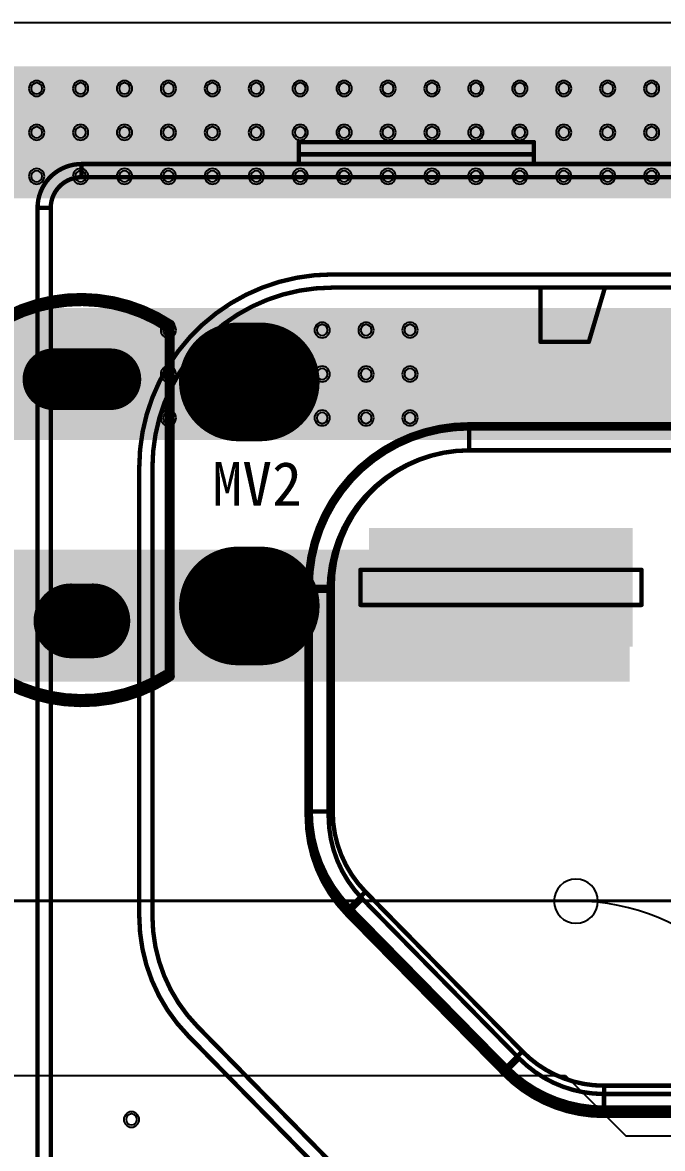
# Model space of a CAD drawing. Header units: inches. Extents: x 32166 to 66782, y 2386 to 7162.
# Drawn here: x 33740.7 to 33806.2, y 3850 to 3965.4 of the extents above; entities that cross this region are included whole.
import ezdxf

# ---------------------------------------------------------------- set-up
doc = ezdxf.new("R2010")
doc.units = ezdxf.units.IN
doc.header["$LTSCALE"] = 0.64311
doc.header["$MEASUREMENT"] = 0
for name, color, linetype in [('KEEPOUTLAYER', 6, 'CONTINUOUS'), ('MULTILAYER', 9, 'CONTINUOUS'), ('TOPLAYER', 1, 'CONTINUOUS'), ('TOPOVERLAY', 2, 'CONTINUOUS'), ('TOPSOLDER', 216, 'CONTINUOUS')]:
    doc.layers.add(name, color=color, linetype=linetype)
doc.styles.get("Standard").update_dxf_attribs({"font": 'txt', "width": 0.8})

msp = doc.modelspace()

# ---------------------------------------------------------------- linework, layer by layer
at = {"layer": 'KEEPOUTLAYER'}
msp.add_line((32666.61, 3965.35), (34174.11, 3965.35), dxfattribs=at)
at = {"layer": 'MULTILAYER'}
for points, const_width in [([(33762.77, 3928.54), (33765.02, 3928.54)], 11.25), ([(33749.67, 3928.81), (33743.82, 3928.81)], 5.4), ([(33762.77, 3905.59), (33765.02, 3905.59)], 11.25), ([(33747.87, 3904.06), (33745.62, 3904.06)], 6.75)]:
    msp.add_lwpolyline(points, dxfattribs=dict(at, const_width=const_width))
for points, const_width in [([(33765.58, 3928.54, 1), (33759.96, 3928.54, 1)], 5.63), ([(33767.83, 3928.54, 1), (33762.21, 3928.54, 1)], 5.63), ([(33743.82, 3930.16, 1), (33743.82, 3927.46, 1)], 2.7), ([(33749.67, 3930.16, 1), (33749.67, 3927.46, 1)], 2.7), ([(33765.58, 3905.59, 1), (33759.96, 3905.59, 1)], 5.63), ([(33767.83, 3905.59, 1), (33762.21, 3905.59, 1)], 5.63), ([(33745.62, 3905.75, 1), (33745.62, 3902.38, 1)], 3.37), ([(33747.87, 3905.75, 1), (33747.87, 3902.38, 1)], 3.37)]:
    msp.add_lwpolyline(points, format="xyb", close=True, dxfattribs=dict(at, const_width=const_width))
for centre, start, end in [((33742.11, 3958.6), 0, 180), ((33742.11, 3958.6), 180, 0), ((33746.61, 3958.6), 0, 180), ((33746.61, 3958.6), 180, 0), ((33751.11, 3958.6), 0, 180), ((33751.11, 3958.6), 180, 0), ((33755.61, 3958.6), 0, 180), ((33755.61, 3958.6), 180, 0), ((33760.11, 3958.6), 0, 180), ((33760.11, 3958.6), 180, 0), ((33764.61, 3958.6), 0, 180), ((33764.61, 3958.6), 180, 0), ((33769.11, 3958.6), 0, 180), ((33769.11, 3958.6), 180, 0), ((33773.61, 3958.6), 0, 180), ((33773.61, 3958.6), 180, 0), ((33778.11, 3958.6), 0, 180), ((33778.11, 3958.6), 180, 0), ((33782.61, 3958.6), 0, 180), ((33782.61, 3958.6), 180, 0), ((33787.11, 3958.6), 0, 180), ((33787.11, 3958.6), 180, 0), ((33791.61, 3958.6), 0, 180), ((33791.61, 3958.6), 180, 0), ((33796.11, 3958.6), 0, 180), ((33796.11, 3958.6), 180, 0), ((33800.61, 3958.6), 0, 180), ((33800.61, 3958.6), 180, 0), ((33805.11, 3958.6), 0, 180), ((33805.11, 3958.6), 180, 0), ((33742.11, 3954.1), 0, 180), ((33742.11, 3954.1), 180, 0), ((33746.61, 3954.1), 0, 180), ((33746.61, 3954.1), 180, 0), ((33751.11, 3954.1), 0, 180), ((33751.11, 3954.1), 180, 0), ((33755.61, 3954.1), 0, 180), ((33755.61, 3954.1), 180, 0), ((33760.11, 3954.1), 0, 180), ((33760.11, 3954.1), 180, 0), ((33764.61, 3954.1), 0, 180), ((33764.61, 3954.1), 180, 0), ((33769.11, 3954.1), 0, 180), ((33769.11, 3954.1), 180, 0), ((33773.61, 3954.1), 0, 180), ((33773.61, 3954.1), 180, 0), ((33778.11, 3954.1), 0, 180), ((33778.11, 3954.1), 180, 0), ((33782.61, 3954.1), 0, 180), ((33782.61, 3954.1), 180, 0), ((33787.11, 3954.1), 0, 180), ((33787.11, 3954.1), 180, 0), ((33791.61, 3954.1), 0, 180), ((33791.61, 3954.1), 180, 0), ((33796.11, 3954.1), 0, 180), ((33796.11, 3954.1), 180, 0), ((33800.61, 3954.1), 0, 180), ((33800.61, 3954.1), 180, 0), ((33805.11, 3954.1), 0, 180), ((33805.11, 3954.1), 180, 0), ((33742.11, 3949.6), 0, 180), ((33742.11, 3949.6), 180, 0), ((33746.61, 3949.6), 0, 180), ((33746.61, 3949.6), 180, 0), ((33751.11, 3949.6), 0, 180), ((33751.11, 3949.6), 180, 0), ((33755.61, 3949.6), 0, 180), ((33755.61, 3949.6), 180, 0), ((33760.11, 3949.6), 0, 180), ((33760.11, 3949.6), 180, 0), ((33764.61, 3949.6), 0, 180), ((33764.61, 3949.6), 180, 0), ((33769.11, 3949.6), 0, 180), ((33769.11, 3949.6), 180, 0), ((33773.61, 3949.6), 0, 180), ((33773.61, 3949.6), 180, 0), ((33778.11, 3949.6), 0, 180), ((33778.11, 3949.6), 180, 0), ((33782.61, 3949.6), 0, 180), ((33782.61, 3949.6), 180, 0), ((33787.11, 3949.6), 0, 180), ((33787.11, 3949.6), 180, 0), ((33791.61, 3949.6), 0, 180), ((33791.61, 3949.6), 180, 0), ((33796.11, 3949.6), 0, 180), ((33796.11, 3949.6), 180, 0), ((33800.61, 3949.6), 0, 180), ((33800.61, 3949.6), 180, 0), ((33805.11, 3949.6), 0, 180), ((33805.11, 3949.6), 180, 0), ((33755.61, 3933.85), 0, 180), ((33771.36, 3933.85), 0, 180), ((33775.86, 3933.85), 0, 180), ((33780.36, 3933.85), 0, 180), ((33755.61, 3933.85), 180, 0), ((33771.36, 3933.85), 180, 0), ((33775.86, 3933.85), 180, 0), ((33780.36, 3933.85), 180, 0), ((33755.61, 3929.35), 0, 180), ((33771.36, 3929.35), 0, 180), ((33775.86, 3929.35), 0, 180), ((33780.36, 3929.35), 0, 180), ((33755.61, 3929.35), 180, 0), ((33771.36, 3929.35), 180, 0), ((33775.86, 3929.35), 180, 0), ((33780.36, 3929.35), 180, 0), ((33755.61, 3924.85), 0, 180), ((33771.36, 3924.85), 0, 180), ((33775.86, 3924.85), 0, 180), ((33780.36, 3924.85), 0, 180), ((33755.61, 3924.85), 180, 0), ((33771.36, 3924.85), 180, 0), ((33775.86, 3924.85), 180, 0), ((33780.36, 3924.85), 180, 0), ((33751.83, 3852.99), 0, 180), ((33751.83, 3852.99), 180, 0)]:
    msp.add_arc(centre, 0.562, start, end, dxfattribs=at)
msp.add_solid([(33802.73, 3913.11), (33776.63, 3913.11), (33802.73, 3901.86), (33776.63, 3901.86)], dxfattribs=at)
at = {"layer": 'TOPLAYER'}
for p, q in [((33665.02, 3875.35), (33816.76, 3875.35)), ((33686.54, 3857.49), (33796.29, 3857.49)), ((33796.29, 3857.49), (33802.46, 3851.32)), ((33802.46, 3851.32), (33839.81, 3851.32))]:
    msp.add_line(p, q, dxfattribs=at)
for points, const_width in [([(33762.77, 3928.54), (33765.02, 3928.54)], 11.25), ([(33749.67, 3928.81), (33743.82, 3928.81)], 5.4), ([(33762.77, 3905.59), (33765.02, 3905.59)], 11.25), ([(33747.87, 3904.06), (33745.62, 3904.06)], 6.75)]:
    msp.add_lwpolyline(points, dxfattribs=dict(at, const_width=const_width))
for points, const_width in [([(33765.58, 3928.54, 1), (33759.96, 3928.54, 1)], 5.63), ([(33767.83, 3928.54, 1), (33762.21, 3928.54, 1)], 5.63), ([(33743.82, 3930.16, 1), (33743.82, 3927.46, 1)], 2.7), ([(33749.67, 3930.16, 1), (33749.67, 3927.46, 1)], 2.7), ([(33765.58, 3905.59, 1), (33759.96, 3905.59, 1)], 5.63), ([(33767.83, 3905.59, 1), (33762.21, 3905.59, 1)], 5.63), ([(33745.62, 3905.75, 1), (33745.62, 3902.38, 1)], 3.37), ([(33747.87, 3905.75, 1), (33747.87, 3902.38, 1)], 3.37)]:
    msp.add_lwpolyline(points, format="xyb", close=True, dxfattribs=dict(at, const_width=const_width))
for centre, radius, start, end in [((33742.11, 3958.6), 0.562, 0, 180), ((33742.11, 3958.6), 0.562, 180, 0), ((33746.61, 3958.6), 0.562, 0, 180), ((33746.61, 3958.6), 0.562, 180, 0), ((33751.11, 3958.6), 0.562, 0, 180), ((33751.11, 3958.6), 0.562, 180, 0), ((33755.61, 3958.6), 0.562, 0, 180), ((33755.61, 3958.6), 0.562, 180, 0), ((33760.11, 3958.6), 0.562, 0, 180), ((33760.11, 3958.6), 0.562, 180, 0), ((33764.61, 3958.6), 0.562, 0, 180), ((33764.61, 3958.6), 0.562, 180, 0), ((33769.11, 3958.6), 0.562, 0, 180), ((33769.11, 3958.6), 0.562, 180, 0), ((33773.61, 3958.6), 0.562, 0, 180), ((33773.61, 3958.6), 0.562, 180, 0), ((33778.11, 3958.6), 0.562, 0, 180), ((33778.11, 3958.6), 0.562, 180, 0), ((33782.61, 3958.6), 0.562, 0, 180), ((33782.61, 3958.6), 0.562, 180, 0), ((33787.11, 3958.6), 0.562, 0, 180), ((33787.11, 3958.6), 0.562, 180, 0), ((33791.61, 3958.6), 0.562, 0, 180), ((33791.61, 3958.6), 0.562, 180, 0), ((33796.11, 3958.6), 0.562, 0, 180), ((33796.11, 3958.6), 0.562, 180, 0), ((33800.61, 3958.6), 0.562, 0, 180), ((33800.61, 3958.6), 0.562, 180, 0), ((33805.11, 3958.6), 0.562, 0, 180), ((33805.11, 3958.6), 0.562, 180, 0), ((33742.11, 3954.1), 0.562, 0, 180), ((33742.11, 3954.1), 0.562, 180, 0), ((33746.61, 3954.1), 0.562, 0, 180), ((33746.61, 3954.1), 0.562, 180, 0), ((33751.11, 3954.1), 0.562, 0, 180), ((33751.11, 3954.1), 0.562, 180, 0), ((33755.61, 3954.1), 0.562, 0, 180), ((33755.61, 3954.1), 0.562, 180, 0), ((33760.11, 3954.1), 0.562, 0, 180), ((33760.11, 3954.1), 0.562, 180, 0), ((33764.61, 3954.1), 0.562, 0, 180), ((33764.61, 3954.1), 0.562, 180, 0), ((33769.11, 3954.1), 0.562, 0, 180), ((33769.11, 3954.1), 0.562, 180, 0), ((33773.61, 3954.1), 0.562, 0, 180), ((33773.61, 3954.1), 0.562, 180, 0), ((33778.11, 3954.1), 0.562, 0, 180), ((33778.11, 3954.1), 0.562, 180, 0), ((33782.61, 3954.1), 0.562, 0, 180), ((33782.61, 3954.1), 0.562, 180, 0), ((33787.11, 3954.1), 0.562, 0, 180), ((33787.11, 3954.1), 0.562, 180, 0), ((33791.61, 3954.1), 0.562, 0, 180), ((33791.61, 3954.1), 0.562, 180, 0), ((33796.11, 3954.1), 0.562, 0, 180), ((33796.11, 3954.1), 0.562, 180, 0), ((33800.61, 3954.1), 0.562, 0, 180), ((33800.61, 3954.1), 0.562, 180, 0), ((33805.11, 3954.1), 0.562, 0, 180), ((33805.11, 3954.1), 0.562, 180, 0), ((33742.11, 3949.6), 0.562, 0, 180), ((33742.11, 3949.6), 0.562, 180, 0), ((33746.61, 3949.6), 0.562, 0, 180), ((33746.61, 3949.6), 0.562, 180, 0), ((33751.11, 3949.6), 0.562, 0, 180), ((33751.11, 3949.6), 0.562, 180, 0), ((33755.61, 3949.6), 0.562, 0, 180), ((33755.61, 3949.6), 0.562, 180, 0), ((33760.11, 3949.6), 0.562, 0, 180), ((33760.11, 3949.6), 0.562, 180, 0), ((33764.61, 3949.6), 0.562, 0, 180), ((33764.61, 3949.6), 0.562, 180, 0), ((33769.11, 3949.6), 0.562, 0, 180), ((33769.11, 3949.6), 0.562, 180, 0), ((33773.61, 3949.6), 0.562, 0, 180), ((33773.61, 3949.6), 0.562, 180, 0), ((33778.11, 3949.6), 0.562, 0, 180), ((33778.11, 3949.6), 0.562, 180, 0), ((33782.61, 3949.6), 0.562, 0, 180), ((33782.61, 3949.6), 0.562, 180, 0), ((33787.11, 3949.6), 0.562, 0, 180), ((33787.11, 3949.6), 0.562, 180, 0), ((33791.61, 3949.6), 0.562, 0, 180), ((33791.61, 3949.6), 0.562, 180, 0), ((33796.11, 3949.6), 0.562, 0, 180), ((33796.11, 3949.6), 0.562, 180, 0), ((33800.61, 3949.6), 0.562, 0, 180), ((33800.61, 3949.6), 0.562, 180, 0), ((33805.11, 3949.6), 0.562, 0, 180), ((33805.11, 3949.6), 0.562, 180, 0), ((33755.61, 3933.85), 0.562, 0, 180), ((33771.36, 3933.85), 0.562, 0, 180), ((33775.86, 3933.85), 0.562, 0, 180), ((33780.36, 3933.85), 0.562, 0, 180), ((33755.61, 3933.85), 0.562, 180, 0), ((33771.36, 3933.85), 0.562, 180, 0), ((33775.86, 3933.85), 0.562, 180, 0), ((33780.36, 3933.85), 0.562, 180, 0), ((33755.61, 3929.35), 0.562, 0, 180), ((33771.36, 3929.35), 0.562, 0, 180), ((33775.86, 3929.35), 0.562, 0, 180), ((33780.36, 3929.35), 0.562, 0, 180), ((33755.61, 3929.35), 0.562, 180, 0), ((33771.36, 3929.35), 0.562, 180, 0), ((33775.86, 3929.35), 0.562, 180, 0), ((33780.36, 3929.35), 0.562, 180, 0), ((33755.61, 3924.85), 0.562, 0, 180), ((33771.36, 3924.85), 0.562, 0, 180), ((33775.86, 3924.85), 0.562, 0, 180), ((33780.36, 3924.85), 0.562, 0, 180), ((33755.61, 3924.85), 0.562, 180, 0), ((33771.36, 3924.85), 0.562, 180, 0), ((33775.86, 3924.85), 0.562, 180, 0), ((33780.36, 3924.85), 0.562, 180, 0), ((33797.36, 3875.35), 2.25, 0, 180), ((33797.36, 3875.35), 2.25, 180, 0), ((33797.36, 3853.29), 22.06, 45, 90), ((33751.83, 3852.99), 0.562, 0, 180), ((33751.83, 3852.99), 0.562, 180, 0)]:
    msp.add_arc(centre, radius, start, end, dxfattribs=at)
for points in [[(33418.11, 3947.35), (33872.61, 3947.35), (33418.11, 3960.85), (33872.61, 3960.85)], [(33321.36, 3922.6), (33928.86, 3922.6), (33321.36, 3936.1), (33928.86, 3936.1)], [(33802.73, 3913.11), (33776.63, 3913.11), (33802.73, 3901.86), (33776.63, 3901.86)], [(33724.11, 3897.85), (33802.86, 3897.85), (33724.11, 3911.35), (33802.86, 3911.35)]]:
    msp.add_solid(points, dxfattribs=at)
at = {"layer": 'TOPOVERLAY'}
for points, const_width in [([(33768.98, 3950.86), (33768.98, 3953.11)], 0.45), ([(33768.98, 3953.11), (33793.05, 3953.11)], 0.45), ([(33793.05, 3950.86), (33793.05, 3953.11)], 0.45), ([(33768.98, 3951.85), (33793.05, 3951.85)], 0.45), ([(33746.7, 3949.51), (33746.7, 3950.86)], 0.45), ([(33746.7, 3950.86), (33895.65, 3950.86)], 0.45), ([(33746.7, 3949.51), (33895.65, 3949.51)], 0.45), ([(33742.2, 3831.61), (33742.2, 3946.36)], 0.45), ([(33742.2, 3946.36), (33743.55, 3946.36)], 0.45), ([(33743.55, 3831.61), (33743.55, 3946.36)], 0.45), ([(33772.4, 3939.55), (33869.96, 3939.55)], 0.45), ([(33772.4, 3938.2), (33869.96, 3938.2)], 0.45), ([(33793.73, 3932.64), (33793.73, 3938.13)], 0.45), ([(33798.68, 3932.64), (33800.31, 3938.13)], 0.45), ([(33755.75, 3898.4), (33755.75, 3934.28)], 1.03), ([(33793.73, 3932.64), (33798.68, 3932.64)], 0.45), ([(33786.42, 3921.53), (33786.42, 3924.2)], 0.45), ([(33786.42, 3924.2), (33855.94, 3924.2)], 0.45), ([(33786.42, 3923.78), (33855.94, 3923.78)], 0.45), ([(33786.42, 3921.53), (33786.42, 3923.78)], 0.45), ([(33786.42, 3923.78), (33855.94, 3923.78)], 0.45), ([(33786.42, 3921.53), (33855.94, 3921.53)], 0.45), ([(33786.42, 3921.53), (33855.94, 3921.53)], 0.45), ([(33752.62, 3873.83), (33752.62, 3919.77)], 0.45), ([(33753.97, 3873.83), (33753.97, 3919.77)], 0.45), ([(33775.28, 3905.69), (33775.28, 3909.29)], 0.45), ([(33775.28, 3909.29), (33804.08, 3909.29)], 0.45), ([(33804.08, 3905.69), (33804.08, 3909.29)], 0.45), ([(33769.77, 3884.53), (33769.77, 3907.55)], 0.45), ([(33769.77, 3907.55), (33772.44, 3907.55)], 0.45), ([(33770.19, 3884.53), (33770.19, 3907.55)], 0.45), ([(33772.44, 3884.53), (33772.44, 3907.55)], 0.45), ([(33769.77, 3884.09), (33769.77, 3907.13)], 0.45), ([(33769.77, 3907.13), (33772.02, 3907.13)], 0.45), ([(33772.02, 3884.09), (33772.02, 3907.13)], 0.45), ([(33775.28, 3905.69), (33804.08, 3905.69)], 0.45), ([(33769.77, 3884.53), (33772.44, 3884.53)], 0.45), ([(33773.89, 3874.44), (33775.8, 3876.31)], 0.45), ([(33775.8, 3876.31), (33791.87, 3859.96)], 0.45), ([(33773.89, 3873.99), (33775.5, 3875.57)], 0.45), ([(33775.5, 3875.57), (33791.55, 3859.24)], 0.45), ([(33773.89, 3874.44), (33789.97, 3858.08)], 0.45), ([(33773.89, 3873.99), (33789.95, 3857.66)], 0.45), ([(33774.2, 3874.73), (33790.27, 3858.38)], 0.45), ([(33758.61, 3862.49), (33776.17, 3844.62)], 0.45), ([(33757.65, 3861.55), (33775.21, 3843.67)], 0.45), ([(33789.95, 3857.66), (33791.55, 3859.24)], 0.45), ([(33789.97, 3858.08), (33791.87, 3859.96)], 0.45), ([(33800.22, 3853.35), (33800.22, 3855.6)], 0.45), ([(33800.22, 3855.6), (33842.14, 3855.6)], 0.45), ([(33800.24, 3853.78), (33800.24, 3856.45)], 0.45), ([(33800.24, 3856.45), (33842.12, 3856.45)], 0.45), ([(33800.22, 3853.35), (33842.14, 3853.35)], 0.45), ([(33800.24, 3854.2), (33842.12, 3854.2)], 0.45), ([(33800.24, 3853.78), (33842.12, 3853.78)], 0.45)]:
    msp.add_lwpolyline(points, dxfattribs=dict(at, const_width=const_width))
for points, const_width in [([(33768.87, 3953.11, 1), (33769.09, 3953.11, 1)], 0.225), ([(33768.87, 3953.11, 1), (33769.09, 3953.11, 1)], 0.225), ([(33792.94, 3953.11, 1), (33793.17, 3953.11, 1)], 0.225), ([(33792.94, 3953.11, 1), (33793.17, 3953.11, 1)], 0.225), ([(33768.87, 3951.85, 1), (33769.09, 3951.85, 1)], 0.225), ([(33792.94, 3951.85, 1), (33793.17, 3951.85, 1)], 0.225), ([(33746.59, 3950.86, 1), (33746.82, 3950.86, 1)], 0.225), ([(33746.59, 3950.86, 1), (33746.82, 3950.86, 1)], 0.225), ([(33746.59, 3950.86, 1), (33746.82, 3950.86, 1)], 0.225), ([(33768.87, 3950.86, 1), (33769.09, 3950.86, 1)], 0.225), ([(33792.94, 3950.86, 1), (33793.17, 3950.86, 1)], 0.225), ([(33746.59, 3949.51, 1), (33746.82, 3949.51, 1)], 0.225), ([(33746.59, 3949.51, 1), (33746.82, 3949.51, 1)], 0.225), ([(33746.59, 3949.51, 1), (33746.82, 3949.51, 1)], 0.225), ([(33742.09, 3946.36, 1), (33742.32, 3946.36, 1)], 0.225), ([(33742.09, 3946.36, 1), (33742.32, 3946.36, 1)], 0.225), ([(33742.09, 3946.36, 1), (33742.32, 3946.36, 1)], 0.225), ([(33743.44, 3946.36, 1), (33743.67, 3946.36, 1)], 0.225), ([(33743.44, 3946.36, 1), (33743.67, 3946.36, 1)], 0.225), ([(33743.44, 3946.36, 1), (33743.67, 3946.36, 1)], 0.225), ([(33772.29, 3939.55, 1), (33772.51, 3939.55, 1)], 0.225), ([(33772.29, 3939.55, 1), (33772.51, 3939.55, 1)], 0.225), ([(33772.29, 3938.2, 1), (33772.51, 3938.2, 1)], 0.225), ([(33772.29, 3938.2, 1), (33772.51, 3938.2, 1)], 0.225), ([(33793.62, 3938.13, 1), (33793.84, 3938.13, 1)], 0.225), ([(33800.19, 3938.13, 1), (33800.42, 3938.13, 1)], 0.225), ([(33755.66, 3934.62, 1), (33755.66, 3933.95, 1)], 0.675), ([(33755.75, 3934.54, 1), (33755.75, 3934.03, 1)], 0.517), ([(33793.62, 3932.64, 1), (33793.84, 3932.64, 1)], 0.225), ([(33793.62, 3932.64, 1), (33793.84, 3932.64, 1)], 0.225), ([(33798.57, 3932.64, 1), (33798.79, 3932.64, 1)], 0.225), ([(33798.57, 3932.64, 1), (33798.79, 3932.64, 1)], 0.225), ([(33786.3, 3924.2, 1), (33786.53, 3924.2, 1)], 0.225), ([(33786.3, 3924.2, 1), (33786.53, 3924.2, 1)], 0.225), ([(33786.3, 3924.2, 1), (33786.53, 3924.2, 1)], 0.225), ([(33786.3, 3923.78, 1), (33786.53, 3923.78, 1)], 0.225), ([(33786.3, 3923.78, 1), (33786.53, 3923.78, 1)], 0.225), ([(33786.3, 3923.78, 1), (33786.53, 3923.78, 1)], 0.225), ([(33786.3, 3923.78, 1), (33786.53, 3923.78, 1)], 0.225), ([(33786.3, 3923.78, 1), (33786.53, 3923.78, 1)], 0.225), ([(33786.3, 3921.53, 1), (33786.53, 3921.53, 1)], 0.225), ([(33786.3, 3921.53, 1), (33786.53, 3921.53, 1)], 0.225), ([(33786.3, 3921.53, 1), (33786.53, 3921.53, 1)], 0.225), ([(33786.3, 3921.53, 1), (33786.53, 3921.53, 1)], 0.225), ([(33786.3, 3921.53, 1), (33786.53, 3921.53, 1)], 0.225), ([(33786.3, 3921.53, 1), (33786.53, 3921.53, 1)], 0.225), ([(33752.51, 3919.77, 1), (33752.73, 3919.77, 1)], 0.225), ([(33752.51, 3919.77, 1), (33752.73, 3919.77, 1)], 0.225), ([(33753.86, 3919.77, 1), (33754.08, 3919.77, 1)], 0.225), ([(33753.86, 3919.77, 1), (33754.08, 3919.77, 1)], 0.225), ([(33775.17, 3909.29, 1), (33775.39, 3909.29, 1)], 0.225), ([(33775.17, 3909.29, 1), (33775.39, 3909.29, 1)], 0.225), ([(33803.97, 3909.29, 1), (33804.19, 3909.29, 1)], 0.225), ([(33803.97, 3909.29, 1), (33804.19, 3909.29, 1)], 0.225), ([(33769.65, 3907.55, 1), (33769.88, 3907.55, 1)], 0.225), ([(33769.65, 3907.55, 1), (33769.88, 3907.55, 1)], 0.225), ([(33769.65, 3907.55, 1), (33769.88, 3907.55, 1)], 0.225), ([(33770.08, 3907.55, 1), (33770.3, 3907.55, 1)], 0.225), ([(33770.08, 3907.55, 1), (33770.3, 3907.55, 1)], 0.225), ([(33772.33, 3907.55, 1), (33772.55, 3907.55, 1)], 0.225), ([(33772.33, 3907.55, 1), (33772.55, 3907.55, 1)], 0.225), ([(33772.33, 3907.55, 1), (33772.55, 3907.55, 1)], 0.225), ([(33769.65, 3907.13, 1), (33769.88, 3907.13, 1)], 0.225), ([(33769.65, 3907.13, 1), (33769.88, 3907.13, 1)], 0.225), ([(33769.65, 3907.13, 1), (33769.88, 3907.13, 1)], 0.225), ([(33771.9, 3907.13, 1), (33772.13, 3907.13, 1)], 0.225), ([(33771.9, 3907.13, 1), (33772.13, 3907.13, 1)], 0.225), ([(33771.9, 3907.13, 1), (33772.13, 3907.13, 1)], 0.225), ([(33775.17, 3905.69, 1), (33775.39, 3905.69, 1)], 0.225), ([(33775.17, 3905.69, 1), (33775.39, 3905.69, 1)], 0.225), ([(33803.97, 3905.69, 1), (33804.19, 3905.69, 1)], 0.225), ([(33803.97, 3905.69, 1), (33804.19, 3905.69, 1)], 0.225), ([(33755.47, 3898.73, 1), (33755.47, 3898.06, 1)], 0.675), ([(33755.75, 3898.66, 1), (33755.75, 3898.14, 1)], 0.517), ([(33769.65, 3884.53, 1), (33769.88, 3884.53, 1)], 0.225), ([(33769.65, 3884.53, 1), (33769.88, 3884.53, 1)], 0.225), ([(33769.65, 3884.53, 1), (33769.88, 3884.53, 1)], 0.225), ([(33770.08, 3884.53, 1), (33770.3, 3884.53, 1)], 0.225), ([(33770.08, 3884.53, 1), (33770.3, 3884.53, 1)], 0.225), ([(33772.33, 3884.53, 1), (33772.55, 3884.53, 1)], 0.225), ([(33772.33, 3884.53, 1), (33772.55, 3884.53, 1)], 0.225), ([(33772.33, 3884.53, 1), (33772.55, 3884.53, 1)], 0.225), ([(33769.65, 3884.09, 1), (33769.88, 3884.09, 1)], 0.225), ([(33769.65, 3884.09, 1), (33769.88, 3884.09, 1)], 0.225), ([(33771.9, 3884.09, 1), (33772.13, 3884.09, 1)], 0.225), ([(33771.9, 3884.09, 1), (33772.13, 3884.09, 1)], 0.225), ([(33775.69, 3876.31, 1), (33775.91, 3876.31, 1)], 0.225), ([(33775.69, 3876.31, 1), (33775.91, 3876.31, 1)], 0.225), ([(33775.69, 3876.31, 1), (33775.91, 3876.31, 1)], 0.225), ([(33775.39, 3875.57, 1), (33775.61, 3875.57, 1)], 0.225), ([(33775.39, 3875.57, 1), (33775.61, 3875.57, 1)], 0.225), ([(33775.39, 3875.57, 1), (33775.61, 3875.57, 1)], 0.225), ([(33773.78, 3874.44, 1), (33774.01, 3874.44, 1)], 0.225), ([(33773.78, 3874.44, 1), (33774.01, 3874.44, 1)], 0.225), ([(33773.78, 3874.44, 1), (33774.01, 3874.44, 1)], 0.225), ([(33773.78, 3873.99, 1), (33774.01, 3873.99, 1)], 0.225), ([(33773.78, 3873.99, 1), (33774.01, 3873.99, 1)], 0.225), ([(33773.78, 3873.99, 1), (33774.01, 3873.99, 1)], 0.225), ([(33774.08, 3874.73, 1), (33774.31, 3874.73, 1)], 0.225), ([(33774.08, 3874.73, 1), (33774.31, 3874.73, 1)], 0.225), ([(33752.51, 3873.83, 1), (33752.73, 3873.83, 1)], 0.225), ([(33752.51, 3873.83, 1), (33752.73, 3873.83, 1)], 0.225), ([(33753.86, 3873.83, 1), (33754.08, 3873.83, 1)], 0.225), ([(33753.86, 3873.83, 1), (33754.08, 3873.83, 1)], 0.225), ([(33758.5, 3862.49, 1), (33758.72, 3862.49, 1)], 0.225), ([(33758.5, 3862.49, 1), (33758.72, 3862.49, 1)], 0.225), ([(33757.53, 3861.55, 1), (33757.76, 3861.55, 1)], 0.225), ([(33757.53, 3861.55, 1), (33757.76, 3861.55, 1)], 0.225), ([(33791.44, 3859.24, 1), (33791.66, 3859.24, 1)], 0.225), ([(33791.44, 3859.24, 1), (33791.66, 3859.24, 1)], 0.225), ([(33791.44, 3859.24, 1), (33791.66, 3859.24, 1)], 0.225), ([(33791.76, 3859.96, 1), (33791.99, 3859.96, 1)], 0.225), ([(33791.76, 3859.96, 1), (33791.99, 3859.96, 1)], 0.225), ([(33791.76, 3859.96, 1), (33791.99, 3859.96, 1)], 0.225), ([(33789.85, 3858.08, 1), (33790.08, 3858.08, 1)], 0.225), ([(33789.85, 3858.08, 1), (33790.08, 3858.08, 1)], 0.225), ([(33789.85, 3858.08, 1), (33790.08, 3858.08, 1)], 0.225), ([(33790.16, 3858.38, 1), (33790.38, 3858.38, 1)], 0.225), ([(33790.16, 3858.38, 1), (33790.38, 3858.38, 1)], 0.225), ([(33789.83, 3857.66, 1), (33790.06, 3857.66, 1)], 0.225), ([(33789.83, 3857.66, 1), (33790.06, 3857.66, 1)], 0.225), ([(33789.83, 3857.66, 1), (33790.06, 3857.66, 1)], 0.225), ([(33800.11, 3855.6, 1), (33800.33, 3855.6, 1)], 0.225), ([(33800.11, 3855.6, 1), (33800.33, 3855.6, 1)], 0.225), ([(33800.11, 3855.6, 1), (33800.33, 3855.6, 1)], 0.225), ([(33800.12, 3856.45, 1), (33800.35, 3856.45, 1)], 0.225), ([(33800.12, 3856.45, 1), (33800.35, 3856.45, 1)], 0.225), ([(33800.12, 3856.45, 1), (33800.35, 3856.45, 1)], 0.225), ([(33800.11, 3853.35, 1), (33800.33, 3853.35, 1)], 0.225), ([(33800.11, 3853.35, 1), (33800.33, 3853.35, 1)], 0.225), ([(33800.11, 3853.35, 1), (33800.33, 3853.35, 1)], 0.225), ([(33800.12, 3854.2, 1), (33800.35, 3854.2, 1)], 0.225), ([(33800.12, 3854.2, 1), (33800.35, 3854.2, 1)], 0.225), ([(33800.12, 3853.78, 1), (33800.35, 3853.78, 1)], 0.225), ([(33800.12, 3853.78, 1), (33800.35, 3853.78, 1)], 0.225), ([(33800.12, 3853.78, 1), (33800.35, 3853.78, 1)], 0.225)]:
    msp.add_lwpolyline(points, format="xyb", close=True, dxfattribs=dict(at, const_width=const_width))
for points, const_width in [([(33742.2, 3946.36, -0.414214), (33746.7, 3950.86)], 0.45), ([(33743.55, 3946.36, -0.414214), (33746.7, 3949.51)], 0.45), ([(33752.62, 3919.77, -0.414214), (33772.4, 3939.55)], 0.45), ([(33737.91, 3934.48, -0.29277), (33755.66, 3934.28)], 1.35), ([(33753.97, 3919.77, -0.414214), (33772.4, 3938.2)], 0.45), ([(33769.77, 3907.55, -0.414214), (33786.42, 3924.2)], 0.45), ([(33769.77, 3907.13, -0.414214), (33786.42, 3923.78)], 0.45), ([(33770.19, 3907.55, -0.414214), (33786.42, 3923.78)], 0.45), ([(33772.02, 3907.13, -0.414214), (33786.42, 3921.53)], 0.45), ([(33772.44, 3907.55, -0.414214), (33786.42, 3921.53)], 0.45), ([(33755.47, 3898.4, -0.29277), (33737.72, 3898.59)], 1.35), ([(33773.89, 3874.44, -0.196645), (33769.77, 3884.53)], 0.45), ([(33774.2, 3874.73, -0.196645), (33770.19, 3884.53)], 0.45), ([(33775.8, 3876.31, -0.196645), (33772.44, 3884.53)], 0.45), ([(33773.89, 3873.99, -0.196645), (33769.77, 3884.09)], 0.45), ([(33775.5, 3875.57, -0.196645), (33772.02, 3884.09)], 0.45), ([(33757.65, 3861.55, -0.196645), (33752.62, 3873.83)], 0.45), ([(33758.61, 3862.49, -0.196645), (33753.97, 3873.83)], 0.45), ([(33800.22, 3855.6, -0.201181), (33791.55, 3859.24)], 0.45), ([(33800.24, 3856.45, -0.201181), (33791.87, 3859.96)], 0.45), ([(33800.24, 3853.78, -0.201181), (33789.97, 3858.08)], 0.45), ([(33800.24, 3854.2, -0.201181), (33790.27, 3858.38)], 0.45), ([(33800.22, 3853.35, -0.201181), (33789.95, 3857.66)], 0.45)]:
    msp.add_lwpolyline(points, format="xyb", dxfattribs=dict(at, const_width=const_width))
at = {"layer": 'TOPSOLDER'}
msp.add_line((33664.31, 3875.44), (33870.45, 3875.44), dxfattribs=at)
for points, const_width in [([(33762.77, 3928.54), (33765.02, 3928.54)], 12.16), ([(33749.67, 3928.81), (33743.82, 3928.81)], 6.31), ([(33762.77, 3905.59), (33765.02, 3905.59)], 12.16), ([(33747.87, 3904.06), (33745.62, 3904.06)], 7.66)]:
    msp.add_lwpolyline(points, dxfattribs=dict(at, const_width=const_width))
for points, const_width in [([(33765.81, 3928.54, 1), (33759.73, 3928.54, 1)], 6.08), ([(33768.06, 3928.54, 1), (33761.98, 3928.54, 1)], 6.08), ([(33743.82, 3930.39, 1), (33743.82, 3927.24, 1)], 3.16), ([(33749.67, 3930.39, 1), (33749.67, 3927.24, 1)], 3.16), ([(33765.81, 3905.59, 1), (33759.73, 3905.59, 1)], 6.08), ([(33768.06, 3905.59, 1), (33761.98, 3905.59, 1)], 6.08), ([(33745.62, 3905.98, 1), (33745.62, 3902.15, 1)], 3.83), ([(33747.87, 3905.98, 1), (33747.87, 3902.15, 1)], 3.83)]:
    msp.add_lwpolyline(points, format="xyb", close=True, dxfattribs=dict(at, const_width=const_width))
for centre, start, end in [((33742.11, 3958.6), 0, 180), ((33742.11, 3958.6), 180, 0), ((33746.61, 3958.6), 0, 180), ((33746.61, 3958.6), 180, 0), ((33751.11, 3958.6), 0, 180), ((33751.11, 3958.6), 180, 0), ((33755.61, 3958.6), 0, 180), ((33755.61, 3958.6), 180, 0), ((33760.11, 3958.6), 0, 180), ((33760.11, 3958.6), 180, 0), ((33764.61, 3958.6), 0, 180), ((33764.61, 3958.6), 180, 0), ((33769.11, 3958.6), 0, 180), ((33769.11, 3958.6), 180, 0), ((33773.61, 3958.6), 0, 180), ((33773.61, 3958.6), 180, 0), ((33778.11, 3958.6), 0, 180), ((33778.11, 3958.6), 180, 0), ((33782.61, 3958.6), 0, 180), ((33782.61, 3958.6), 180, 0), ((33787.11, 3958.6), 0, 180), ((33787.11, 3958.6), 180, 0), ((33791.61, 3958.6), 0, 180), ((33791.61, 3958.6), 180, 0), ((33796.11, 3958.6), 0, 180), ((33796.11, 3958.6), 180, 0), ((33800.61, 3958.6), 0, 180), ((33800.61, 3958.6), 180, 0), ((33805.11, 3958.6), 0, 180), ((33805.11, 3958.6), 180, 0), ((33742.11, 3954.1), 0, 180), ((33746.61, 3954.1), 0, 180), ((33751.11, 3954.1), 0, 180), ((33755.61, 3954.1), 0, 180), ((33760.11, 3954.1), 0, 180), ((33764.61, 3954.1), 0, 180), ((33769.11, 3954.1), 0, 180), ((33773.61, 3954.1), 0, 180), ((33778.11, 3954.1), 0, 180), ((33782.61, 3954.1), 0, 180), ((33787.11, 3954.1), 0, 180), ((33791.61, 3954.1), 0, 180), ((33796.11, 3954.1), 0, 180), ((33800.61, 3954.1), 0, 180), ((33805.11, 3954.1), 0, 180), ((33742.11, 3954.1), 180, 0), ((33746.61, 3954.1), 180, 0), ((33751.11, 3954.1), 180, 0), ((33755.61, 3954.1), 180, 0), ((33760.11, 3954.1), 180, 0), ((33764.61, 3954.1), 180, 0), ((33769.11, 3954.1), 180, 0), ((33773.61, 3954.1), 180, 0), ((33778.11, 3954.1), 180, 0), ((33782.61, 3954.1), 180, 0), ((33787.11, 3954.1), 180, 0), ((33791.61, 3954.1), 180, 0), ((33796.11, 3954.1), 180, 0), ((33800.61, 3954.1), 180, 0), ((33805.11, 3954.1), 180, 0), ((33742.11, 3949.6), 0, 180), ((33746.61, 3949.6), 0, 180), ((33751.11, 3949.6), 0, 180), ((33755.61, 3949.6), 0, 180), ((33760.11, 3949.6), 0, 180), ((33764.61, 3949.6), 0, 180), ((33769.11, 3949.6), 0, 180), ((33773.61, 3949.6), 0, 180), ((33778.11, 3949.6), 0, 180), ((33782.61, 3949.6), 0, 180), ((33787.11, 3949.6), 0, 180), ((33791.61, 3949.6), 0, 180), ((33796.11, 3949.6), 0, 180), ((33800.61, 3949.6), 0, 180), ((33805.11, 3949.6), 0, 180), ((33742.11, 3949.6), 180, 0), ((33746.61, 3949.6), 180, 0), ((33751.11, 3949.6), 180, 0), ((33755.61, 3949.6), 180, 0), ((33760.11, 3949.6), 180, 0), ((33764.61, 3949.6), 180, 0), ((33769.11, 3949.6), 180, 0), ((33773.61, 3949.6), 180, 0), ((33778.11, 3949.6), 180, 0), ((33782.61, 3949.6), 180, 0), ((33787.11, 3949.6), 180, 0), ((33791.61, 3949.6), 180, 0), ((33796.11, 3949.6), 180, 0), ((33800.61, 3949.6), 180, 0), ((33805.11, 3949.6), 180, 0), ((33755.61, 3933.85), 0, 180), ((33771.36, 3933.85), 0, 180), ((33775.86, 3933.85), 0, 180), ((33780.36, 3933.85), 0, 180), ((33755.61, 3933.85), 180, 0), ((33771.36, 3933.85), 180, 0), ((33775.86, 3933.85), 180, 0), ((33780.36, 3933.85), 180, 0), ((33755.61, 3929.35), 0, 180), ((33771.36, 3929.35), 0, 180), ((33775.86, 3929.35), 0, 180), ((33780.36, 3929.35), 0, 180), ((33755.61, 3929.35), 180, 0), ((33771.36, 3929.35), 180, 0), ((33775.86, 3929.35), 180, 0), ((33780.36, 3929.35), 180, 0), ((33755.61, 3924.85), 0, 180), ((33771.36, 3924.85), 0, 180), ((33775.86, 3924.85), 0, 180), ((33780.36, 3924.85), 0, 180), ((33755.61, 3924.85), 180, 0), ((33771.36, 3924.85), 180, 0), ((33775.86, 3924.85), 180, 0), ((33780.36, 3924.85), 180, 0), ((33751.83, 3852.99), 0, 180), ((33751.83, 3852.99), 180, 0)]:
    msp.add_arc(centre, 0.791, start, end, dxfattribs=at)
for points in [[(33418.11, 3947.35), (33872.61, 3947.35), (33418.11, 3960.4), (33872.61, 3960.4)], [(33321.36, 3922.6), (33928.86, 3922.6), (33321.36, 3936.1), (33928.86, 3936.1)], [(33803.18, 3913.57), (33776.17, 3913.57), (33803.18, 3901.41), (33776.17, 3901.41)], [(33724.11, 3897.85), (33802.86, 3897.85), (33724.11, 3911.35), (33802.86, 3911.35)]]:
    msp.add_solid(points, dxfattribs=at)

# ---------------------------------------------------------------- texts
at = {"layer": 'TOPOVERLAY'}
msp.add_text('MV2', height=4.5, rotation=360, dxfattribs=at).set_placement((33760.11, 3915.85))

doc.saveas('drawing.dxf')
